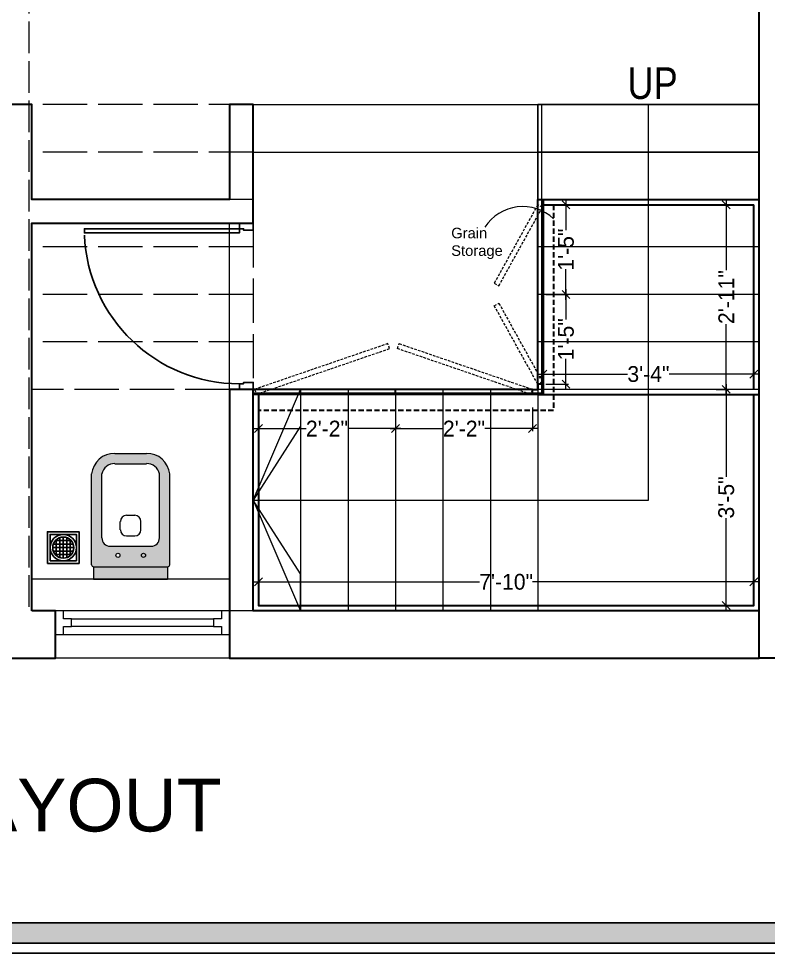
# Model space of a CAD drawing. Header units: millimetres. Extents: x 35877 to 3066687, y -650199 to -40525.
# Drawn here: x 147054 to 147196.2, y -180317.1 to -180139.9 of the extents above; entities that cross this region are included whole.
import ezdxf

# ---------------------------------------------------------------- set-up
doc = ezdxf.new("R2010")
doc.units = ezdxf.units.MM
doc.header["$MEASUREMENT"] = 0
doc.header["$PDMODE"] = 35
for name, pattern in [('00 . GROUND FLOOR$0$DASHED', [0.75, 0.5, -0.25]), ('ACAD_ISO02W100', [15, 12, -3]), ('DASHED', [0.75, 0.5, -0.25]), ('DASHEDX2', [1.5, 1, -0.5])]:
    doc.linetypes.add(name, pattern=pattern)
doc.layers.get('Defpoints').update_dxf_attribs({"color": 220})
for name, color, linetype in [('AR DOOR', 40, 'Continuous'), ('AR ELE-5', 134, 'Continuous'), ('GROUND FLOOR  ( Text )', 251, 'Continuous'), ('SANIT', 232, 'Continuous')]:
    doc.layers.add(name, color=color, linetype=linetype)
for name, color, linetype, lineweight in [('dim05', 1, 'Continuous', 13), ('ELEC.', 5, 'Continuous', 20), ('FURNITURE', 32, 'Continuous', 9), ('furniture dimensions', 1, 'DASHED', 0), ('GROUND FLOOR', 7, 'Continuous', 9), ('GROUND FLOOR  ( PLINE )', 251, 'Continuous', 30), ('GROUND FLOOR ( DW_RAIL )', 7, 'Continuous', 9), ('GROUND FLOOR ( STAIR )', 251, 'Continuous', 9), ('Labelling', 1, 'Continuous', 25), ('NAME PLATE', 7, 'Continuous', 25), ('wall', 7, 'Continuous', 30)]:
    doc.layers.add(name, color=color, linetype=linetype, lineweight=lineweight)
doc.styles.add('Arial', font='arial.ttf')
doc.styles.add('century g', font='GOTHIC.TTF')
doc.styles.add("Cn_BT_0'-0", font='swissc.ttf')
doc.styles.get("Standard").update_dxf_attribs({"font": 'arial.ttf', "height": 6})
doc.dimstyles.new('Archana', dxfattribs={"dimtxt": 2, "dimasz": 0.75, "dimexe": 0.5, "dimexo": 0.5, "dimgap": 0, "dimtad": 0, "dimzin": 0, "dimdsep": 46, "dimlunit": 4, "dimtxsty": 'century g', "dimblk": 'OBLIQUE', "dimcen": 0, "dimdle": 1, "dimclrd": 256, "dimclre": 256, "dimclrt": 256, "dimadec": 0, "dimazin": 0, "dimtfac": 1, "dimtofl": 0, "dimtmove": 1, "dimatfit": 3, "dimfxl": 1, "dimfxlon": 1, "dimtolj": 1, "dimtzin": 0, "dimlwd": -1, "dimlwe": -1, "dimarcsym": 0})

# ---------------------------------------------------------------- blocks, each defined once
blk = doc.blocks.new('LAYOUT FILE')
at = {"layer": 'NAME PLATE', "true_color": 0xd39e00}
h = blk.add_hatch(color=42, dxfattribs=at)
h.paths.add_polyline_path([(3346889.83, -513806.18), (3346889.83, -514260.7), (3347535.56, -514260.7), (3347535.56, -513806.18)])
h.paths.add_polyline_path([(3346894.36, -513810.71), (3347531.03, -513810.71), (3347531.03, -514256.17), (3346894.36, -514256.17)], flags=16)
at = {"layer": 'NAME PLATE', "color": 42, "true_color": 0xd39e00}
for points in [[(3346887.56, -513803.91), (3347537.83, -513803.91), (3347537.83, -514262.96), (3346887.56, -514262.96)], [(3346889.83, -513806.18), (3347535.56, -513806.18), (3347535.56, -514260.7), (3346889.83, -514260.7)], [(3346894.36, -513810.71), (3347531.03, -513810.71), (3347531.03, -514256.17), (3346894.36, -514256.17)]]:
    blk.add_lwpolyline(points, close=True, dxfattribs=at)
blk = doc.blocks.new('*U18')
for points in [[(0, 0), (0, 1120), (-30, 1120), (-30, 0)], [(40, 0), (0, 0), (0, -30), (-10, -30), (-10, -100), (40, -100)], [(-1160, 0), (-1120, 0), (-1120, -30), (-1110, -30), (-1110, -100), (-1160, -100)]]:
    blk.add_lwpolyline(points, close=True)
at = {"layer": 'AR ELE-5', "linetype": 'ByBlock', "ltscale": 15}
blk.add_arc((1.6, -0.7), 1121.6, 92.37301, 179.96526, dxfattribs=at)
blk = doc.blocks.new('A$C3EC62B37')
at = {"layer": 'FURNITURE', "lineweight": 30, "ltscale": 0.25, "true_color": 0xffffff}
h = blk.add_hatch(color=7, dxfattribs=at)
h.dxf.hatch_style = 1
h.paths.add_polyline_path([(-12.22, 0), (-12.22, 2.35), (-26.26, 2.35), (-26.26, 0)])
h.paths.add_polyline_path([(-26.26, 2.35), (-12.22, 2.35, 0.414214), (-11.83, 2.74), (-11.83, 19.96, 0.388639), (-16.24, 23.87), (-22.38, 23.87, 0.379499), (-26.65, 19.96), (-26.65, 2.74, 0.414214)])
h.paths.add_polyline_path([(-15.35, 6.26), (-23.13, 6.26, -0.414214), (-24.7, 7.83), (-24.7, 19.96, -0.349567), (-22.37, 21.91), (-16.24, 21.91, -0.364948), (-13.78, 19.96), (-13.78, 7.83, -0.414214)], flags=16)
h.paths.add_polyline_path([(-18.46, 8.22), (-20.02, 8.22, -0.414214), (-21.2, 9.39), (-21.2, 10.96, -0.414214), (-20.02, 12.13), (-18.46, 12.13, -0.414214), (-17.28, 10.96), (-17.28, 9.39, -0.414214)], flags=0)
h.paths.add_polyline_path([(-22.06, 4.53, -1), (-21.27, 4.53, -1)], flags=16)
at = {"layer": 'FURNITURE', "color": 0, "linetype": 'ByBlock', "lineweight": -2}
for p, q in [((-22.24, 23.87), (-16.24, 23.87)), ((-22.24, 21.91), (-16.24, 21.91)), ((-26.65, 2.74), (-26.65, 19.96)), ((-24.7, 7.83), (-24.7, 19.96)), ((-13.78, 7.83), (-13.78, 19.96)), ((-11.83, 2.74), (-11.83, 19.96)), ((-21.2, 9.39), (-21.2, 10.96)), ((-20.02, 12.13), (-18.46, 12.13)), ((-17.28, 9.39), (-17.28, 10.96)), ((-20.02, 8.22), (-18.46, 8.22)), ((-23.13, 6.26), (-15.35, 6.26)), ((-26.26, 2.35), (-12.22, 2.35)), ((-26.26, 2.35), (-26.26, 0)), ((-12.22, 2.35), (-12.22, 0)), ((-26.26, 0), (-12.22, 0)), ((-26.26, 0), (-12.22, 0))]:
    blk.add_line(p, q, dxfattribs=at)
for centre in [(-21.66, 4.53), (-16.81, 4.53)]:
    blk.add_circle(centre, 0.391, dxfattribs=at)
for centre, radius, start, end in [((-22.31, 19.5), 4.37, 89.0873, 174.0395), ((-16.17, 19.5), 4.37, 5.9605, 90.9127), ((-22.31, 19.48), 2.44, 88.437, 168.6348), ((-16.17, 19.48), 2.44, 11.3652, 91.563), ((-20.02, 10.96), 1.17, 90, 180), ((-18.46, 10.96), 1.17, 0, 90), ((-20.02, 9.39), 1.17, 180, 270), ((-18.46, 9.39), 1.17, 270, 0), ((-23.13, 7.83), 1.57, 180, 270), ((-15.35, 7.83), 1.57, 270, 0), ((-26.26, 2.74), 0.391, 180, 270), ((-12.22, 2.74), 0.391, 270, 0)]:
    blk.add_arc(centre, radius, start, end, dxfattribs=at)
blk = doc.blocks.new('NAHNYsquare')
at = {"color": 253}
for p, q in [((4.49, -1.65), (1.51, -1.65)), ((1.67, -4.48), (1.67, -1.49)), ((2.33, -4.87), (2.33, -1.1)), ((3, -0.99), (3, -4.99)), ((3.67, -4.87), (3.67, -1.1)), ((4.33, -4.48), (4.33, -1.49)), ((5, -2.99), (1, -2.99)), ((4.89, -2.32), (1.11, -2.32)), ((4.89, -3.65), (1.11, -3.65)), ((4.49, -4.32), (1.51, -4.32))]:
    blk.add_line(p, q, dxfattribs=at)
for points in [[(0, -5.99), (6, -5.99), (6, 0.01), (0, 0.01)], [(0.5, -5.49), (5.5, -5.49), (5.5, -0.49), (0.5, -0.49)]]:
    blk.add_lwpolyline(points, close=True)
for radius in [2.5, 2]:
    blk.add_circle((3, -2.99), radius)
blk = doc.blocks.new('_Oblique')
at = {"layer": 'wall', "color": 0, "lineweight": -2}
blk.add_line((-0.5, -0.5), (0.5, 0.5), dxfattribs=at)
blk = doc.blocks.new('*D898')
at = {"layer": 'Defpoints', "color": 0, "linetype": 'Continuous', "lineweight": 0, "transparency": 16777216}
for p in [(147125.49, -180210.2), (147151.49, -180210.2), (147125.49, -180217.64)]:
    blk.add_point(p, dxfattribs=at)
at = {"layer": 'furniture dimensions', "color": 5, "linetype": 'Continuous', "transparency": 16777216}
for p, q in [((147125.49, -180213.64), (147125.49, -180218.14)), ((147124.49, -180217.64), (147134.53, -180217.64)), ((147152.49, -180217.64), (147142.44, -180217.64))]:
    blk.add_line(p, q, dxfattribs=at)
at = {"layer": 'furniture dimensions', "color": 5, "linetype": 'ByBlock', "transparency": 16777216}
blk.add_line((147151.49, -180213.64), (147151.49, -180218.14), dxfattribs=at)
at = {"layer": 'furniture dimensions', "color": 5, "linetype": 'Continuous', "transparency": 16777216, "xscale": 1.5, "yscale": 1.5, "zscale": 1.5, "rotation": 180}
blk.add_blockref('_Oblique', (147125.49, -180217.64), dxfattribs=at)
at = {"layer": 'furniture dimensions', "color": 5, "linetype": 'Continuous', "transparency": 16777216, "xscale": 1.5, "yscale": 1.5, "zscale": 1.5}
blk.add_blockref('_Oblique', (147151.49, -180217.64), dxfattribs=at)
at = {"layer": 'furniture dimensions', "linetype": 'Continuous', "lineweight": 0, "transparency": 16777216, "insert": (147138.49, -180217.64), "char_height": 3, "attachment_point": 5, "style": 'century g'}
blk.add_mtext('\\A1;2\'-2"', dxfattribs=at)
blk = doc.blocks.new('*D899')
at = {"layer": 'Defpoints', "color": 0, "linetype": 'Continuous', "lineweight": 0, "transparency": 16777216}
for p in [(147125.49, -180210.2), (147099.49, -180211.2), (147099.49, -180217.64)]:
    blk.add_point(p, dxfattribs=at)
at = {"layer": 'furniture dimensions', "color": 5, "linetype": 'Continuous', "transparency": 16777216}
for p, q in [((147099.49, -180213.64), (147099.49, -180218.14)), ((147098.49, -180217.64), (147108.53, -180217.64)), ((147126.49, -180217.64), (147116.44, -180217.64))]:
    blk.add_line(p, q, dxfattribs=at)
at = {"layer": 'furniture dimensions', "color": 5, "linetype": 'ByBlock', "transparency": 16777216}
blk.add_line((147125.49, -180213.64), (147125.49, -180218.14), dxfattribs=at)
at = {"layer": 'furniture dimensions', "color": 5, "linetype": 'Continuous', "transparency": 16777216, "xscale": 1.5, "yscale": 1.5, "zscale": 1.5, "rotation": 180}
blk.add_blockref('_Oblique', (147099.49, -180217.64), dxfattribs=at)
at = {"layer": 'furniture dimensions', "color": 5, "linetype": 'Continuous', "transparency": 16777216, "xscale": 1.5, "yscale": 1.5, "zscale": 1.5}
blk.add_blockref('_Oblique', (147125.49, -180217.64), dxfattribs=at)
at = {"layer": 'furniture dimensions', "linetype": 'Continuous', "lineweight": 0, "transparency": 16777216, "insert": (147112.49, -180217.64), "char_height": 3, "attachment_point": 5, "style": 'century g'}
blk.add_mtext('\\A1;2\'-2"', dxfattribs=at)
blk = doc.blocks.new('*D900')
at = {"layer": 'Defpoints', "color": 0, "linetype": 'Continuous', "lineweight": 0, "transparency": 16777216}
for p in [(147153.49, -180192.2), (147157.84, -180192.2), (147153.49, -180209.2)]:
    blk.add_point(p, dxfattribs=at)
at = {"layer": 'furniture dimensions', "color": 5, "linetype": 'Continuous', "transparency": 16777216}
for p, q in [((147157.84, -180191.2), (147157.84, -180196.98)), ((147153.99, -180192.2), (147158.34, -180192.2)), ((147157.84, -180210.2), (147157.84, -180204.42))]:
    blk.add_line(p, q, dxfattribs=at)
at = {"layer": 'furniture dimensions', "color": 5, "linetype": 'ByBlock', "transparency": 16777216}
blk.add_line((147153.99, -180209.2), (147158.34, -180209.2), dxfattribs=at)
at = {"layer": 'furniture dimensions', "color": 5, "linetype": 'Continuous', "transparency": 16777216, "xscale": 1.5, "yscale": 1.5, "zscale": 1.5}
for p, rotation in [((147157.84, -180192.2), 90), ((147157.84, -180209.2), 270)]:
    blk.add_blockref('_Oblique', p, dxfattribs=dict(at, rotation=rotation))
at = {"layer": 'furniture dimensions', "linetype": 'Continuous', "lineweight": 0, "transparency": 16777216, "insert": (147157.84, -180200.7), "char_height": 3, "attachment_point": 5, "rotation": 90, "style": 'century g'}
blk.add_mtext('\\A1;1\'-5"', dxfattribs=at)
blk = doc.blocks.new('*D901')
at = {"layer": 'Defpoints', "color": 0, "linetype": 'Continuous', "lineweight": 0, "transparency": 16777216}
for p in [(147185.85, -180210.2), (147188.26, -180210.2), (147186.61, -180251.2)]:
    blk.add_point(p, dxfattribs=at)
at = {"layer": 'furniture dimensions', "color": 5, "linetype": 'Continuous', "transparency": 16777216}
for p, q in [((147188.26, -180209.2), (147188.26, -180226.76)), ((147186.35, -180210.2), (147188.76, -180210.2)), ((147188.26, -180252.2), (147188.26, -180234.65))]:
    blk.add_line(p, q, dxfattribs=at)
at = {"layer": 'furniture dimensions', "color": 5, "linetype": 'ByBlock', "transparency": 16777216}
blk.add_line((147187.11, -180251.2), (147188.76, -180251.2), dxfattribs=at)
at = {"layer": 'furniture dimensions', "color": 5, "linetype": 'Continuous', "transparency": 16777216, "xscale": 1.5, "yscale": 1.5, "zscale": 1.5}
for p, rotation in [((147188.26, -180210.2), 90), ((147188.26, -180251.2), 270)]:
    blk.add_blockref('_Oblique', p, dxfattribs=dict(at, rotation=rotation))
at = {"layer": 'furniture dimensions', "linetype": 'Continuous', "lineweight": 0, "transparency": 16777216, "insert": (147188.26, -180230.7), "char_height": 3, "attachment_point": 5, "rotation": 90, "style": 'century g'}
blk.add_mtext('\\A1;3\'-5"', dxfattribs=at)
blk = doc.blocks.new('*D902')
at = {"layer": 'Defpoints', "color": 0, "linetype": 'Continuous', "lineweight": 0, "transparency": 16777216}
for p in [(147099.49, -180246.71), (147099.49, -180248.4), (147193.49, -180248.4)]:
    blk.add_point(p, dxfattribs=at)
at = {"layer": 'furniture dimensions', "color": 5, "linetype": 'Continuous', "transparency": 16777216}
for p, q in [((147099.49, -180247.9), (147099.49, -180246.21)), ((147098.49, -180246.71), (147141.46, -180246.71)), ((147194.49, -180246.71), (147151.51, -180246.71))]:
    blk.add_line(p, q, dxfattribs=at)
at = {"layer": 'furniture dimensions', "color": 5, "linetype": 'ByBlock', "transparency": 16777216}
blk.add_line((147193.49, -180247.9), (147193.49, -180246.21), dxfattribs=at)
at = {"layer": 'furniture dimensions', "color": 5, "linetype": 'Continuous', "transparency": 16777216, "xscale": 1.5, "yscale": 1.5, "zscale": 1.5, "rotation": 180}
blk.add_blockref('_Oblique', (147099.49, -180246.71), dxfattribs=at)
at = {"layer": 'furniture dimensions', "color": 5, "linetype": 'Continuous', "transparency": 16777216, "xscale": 1.5, "yscale": 1.5, "zscale": 1.5}
blk.add_blockref('_Oblique', (147193.49, -180246.71), dxfattribs=at)
at = {"layer": 'furniture dimensions', "linetype": 'Continuous', "lineweight": 0, "transparency": 16777216, "insert": (147146.49, -180246.71), "char_height": 3, "attachment_point": 5, "style": 'century g'}
blk.add_mtext('\\A1;7\'-10"', dxfattribs=at)
blk = doc.blocks.new('*D903')
at = {"layer": 'Defpoints', "color": 0, "linetype": 'Continuous', "lineweight": 0, "transparency": 16777216}
for p in [(147188.26, -180175.2), (147188.26, -180175.2), (147188.26, -180210.2)]:
    blk.add_point(p, dxfattribs=at)
at = {"layer": 'furniture dimensions', "color": 5, "linetype": 'Continuous', "transparency": 16777216}
for p, q in [((147188.26, -180175.2), (147187.76, -180175.2)), ((147188.26, -180174.2), (147188.26, -180187.59)), ((147188.26, -180211.2), (147188.26, -180197.81))]:
    blk.add_line(p, q, dxfattribs=at)
at = {"layer": 'furniture dimensions', "color": 5, "linetype": 'ByBlock', "transparency": 16777216}
blk.add_line((147188.26, -180210.2), (147187.76, -180210.2), dxfattribs=at)
at = {"layer": 'furniture dimensions', "color": 5, "linetype": 'Continuous', "transparency": 16777216, "xscale": 1.5, "yscale": 1.5, "zscale": 1.5}
for p, rotation in [((147188.26, -180175.2), 90), ((147188.26, -180210.2), 270)]:
    blk.add_blockref('_Oblique', p, dxfattribs=dict(at, rotation=rotation))
at = {"layer": 'furniture dimensions', "linetype": 'Continuous', "lineweight": 0, "transparency": 16777216, "insert": (147188.26, -180192.7), "char_height": 3, "attachment_point": 5, "rotation": 90, "style": 'century g'}
blk.add_mtext('\\A1;2\'-11"', dxfattribs=at)
blk = doc.blocks.new('*D904')
at = {"layer": 'Defpoints', "color": 0, "linetype": 'Continuous', "lineweight": 0, "transparency": 16777216}
for p in [(147153.49, -180207.31), (147153.49, -180207.41), (147193.49, -180208.15)]:
    blk.add_point(p, dxfattribs=at)
at = {"layer": 'furniture dimensions', "color": 5, "linetype": 'Continuous', "transparency": 16777216}
for p, q in [((147152.49, -180207.31), (147169.54, -180207.31)), ((147153.49, -180207.31), (147153.49, -180206.81)), ((147194.49, -180207.31), (147177.43, -180207.31))]:
    blk.add_line(p, q, dxfattribs=at)
at = {"layer": 'furniture dimensions', "color": 5, "linetype": 'ByBlock', "transparency": 16777216}
blk.add_line((147193.49, -180207.65), (147193.49, -180206.81), dxfattribs=at)
at = {"layer": 'furniture dimensions', "color": 5, "linetype": 'Continuous', "transparency": 16777216, "xscale": 1.5, "yscale": 1.5, "zscale": 1.5, "rotation": 180}
blk.add_blockref('_Oblique', (147153.49, -180207.31), dxfattribs=at)
at = {"layer": 'furniture dimensions', "color": 5, "linetype": 'Continuous', "transparency": 16777216, "xscale": 1.5, "yscale": 1.5, "zscale": 1.5}
blk.add_blockref('_Oblique', (147193.49, -180207.31), dxfattribs=at)
at = {"layer": 'furniture dimensions', "linetype": 'Continuous', "lineweight": 0, "transparency": 16777216, "insert": (147173.49, -180207.31), "char_height": 3, "attachment_point": 5, "style": 'century g'}
blk.add_mtext('\\A1;3\'-4"', dxfattribs=at)
blk = doc.blocks.new('*D905')
at = {"layer": 'Defpoints', "color": 0, "linetype": 'Continuous', "lineweight": 0, "transparency": 16777216}
for p in [(147153.49, -180175.2), (147153.49, -180192.2), (147157.84, -180192.2)]:
    blk.add_point(p, dxfattribs=at)
at = {"layer": 'furniture dimensions', "color": 5, "linetype": 'ByBlock', "transparency": 16777216}
blk.add_line((147153.99, -180175.2), (147158.34, -180175.2), dxfattribs=at)
at = {"layer": 'furniture dimensions', "color": 5, "linetype": 'Continuous', "transparency": 16777216}
for p, q in [((147157.84, -180174.2), (147157.84, -180179.98)), ((147157.84, -180193.2), (147157.84, -180187.42)), ((147153.99, -180192.2), (147158.34, -180192.2))]:
    blk.add_line(p, q, dxfattribs=at)
at = {"layer": 'furniture dimensions', "color": 5, "linetype": 'Continuous', "transparency": 16777216, "xscale": 1.5, "yscale": 1.5, "zscale": 1.5}
for p, rotation in [((147157.84, -180175.2), 90), ((147157.84, -180192.2), 270)]:
    blk.add_blockref('_Oblique', p, dxfattribs=dict(at, rotation=rotation))
at = {"layer": 'furniture dimensions', "linetype": 'Continuous', "lineweight": 0, "transparency": 16777216, "insert": (147157.84, -180183.7), "char_height": 3, "attachment_point": 5, "rotation": 90, "style": 'century g'}
blk.add_mtext('\\A1;1\'-5"', dxfattribs=at)

msp = doc.modelspace()

# ---------------------------------------------------------------- linework, layer by layer
at = {"layer": 'ELEC.', "transparency": 33554687}
msp.add_arc((147149.6328, -180184.141, 0.3521), 8.5906, 47.022245, 146.63694, dxfattribs=at)
at = {"layer": 'FURNITURE', "lineweight": 30, "ltscale": 0.4, "transparency": 33554687}
for p, q in [((147152.4891, -180174.2015, 0.3521), (147153.4891, -180174.2015, 0.3521)), ((147152.4891, -180210.2015, 0.3521), (147152.4891, -180174.2015, 0.3521)), ((147153.4891, -180174.2015, 0.3521), (147153.4891, -180210.2015, 0.3521)), ((147153.4891, -180174.2015, 0.3521), (147194.4891, -180174.2015, 0.3521)), ((147153.4891, -180175.2015, 0.3521), (147193.4891, -180175.2015, 0.3521)), ((147151.4891, -180210.2015, 0.3521), (147098.4891, -180210.2015, 0.3521)), ((147125.4891, -180211.2015, 0.3521), (147125.4891, -180210.2015, 0.3521)), ((147152.4891, -180211.2015, 0.3521), (147098.4891, -180211.2015, 0.3521)), ((147153.4891, -180211.2015, 0.3521), (147194.4891, -180211.2015, 0.3521))]:
    msp.add_line(p, q, dxfattribs=at)
at = {"layer": 'FURNITURE', "color": 3, "linetype": 'DASHEDX2', "lineweight": 30, "transparency": 33554687}
for p, q in [((147155.4891, -180175.2015, 0.3521), (147155.4891, -180214.2015, 0.3521)), ((147155.4891, -180214.2015, 0.3521), (147099.4891, -180214.2015, 0.3521))]:
    msp.add_line(p, q, dxfattribs=at)
at = {"layer": 'FURNITURE', "lineweight": 30, "ltscale": 0.4, "transparency": 33554687, "elevation": 0.3521}
for points in [[(147193.4891, -180210.2015), (147193.4891, -180175.2015)], [(147152.4891, -180211.2015), (147153.4891, -180211.2015), (147153.4891, -180209.2015), (147152.4891, -180209.2015), (147152.4891, -180210.2015)], [(147153.4891, -180210.2015), (147153.4891, -180211.2015), (147151.4891, -180211.2015), (147151.4891, -180210.2015), (147152.4891, -180210.2015)], [(147099.4891, -180211.2015), (147099.4891, -180251.2015), (147193.4891, -180251.2015), (147193.4891, -180211.2015)]]:
    msp.add_lwpolyline(points, dxfattribs=at)
at = {"layer": 'GROUND FLOOR', "transparency": 33554687}
for p, q in [((147194.4891, -180106.7015, 0.3521), (147194.4891, -180261.2015, 0.3521)), ((147093.9891, -180174.2015, 0.3521), (147093.9891, -180156.2015, 0.3521)), ((147098.4891, -180178.7015, 0.3521), (147098.4891, -180156.2015, 0.3521)), ((147093.9891, -180261.2015, 0.3521), (147093.9891, -180178.7015, 0.3521)), ((147098.4891, -180252.2015, 0.3521), (147098.4891, -180210.2015, 0.3521)), ((147194.4891, -180252.2015, 0.3521), (147060.9891, -180252.2015, 0.3521)), ((147293.4891, -180261.2015, 0.3521), (146892.9891, -180261.2015, 0.3521))]:
    msp.add_line(p, q, dxfattribs=at)
at = {"layer": 'GROUND FLOOR', "color": 5, "transparency": 33554687}
msp.add_line((147098.4891, -180178.7015, 0.3521), (147056.4891, -180178.7015, 0.3521), dxfattribs=at)
at = {"layer": 'GROUND FLOOR', "transparency": 33554687, "elevation": 0.3521}
msp.add_lwpolyline([(147152.4891, -180156.2015), (147152.4891, -180210.2015), (147098.4891, -180210.2015)], dxfattribs=at)
msp.add_lwpolyline([(147152.4891, -180156.2015), (147152.4891, -180210.2015), (147098.4891, -180210.2015)], dxfattribs=at)
at = {"layer": 'GROUND FLOOR  ( PLINE )', "lineweight": 0, "transparency": 33554687}
msp.add_line((147093.9891, -180246.2015, 0.3521), (147056.4891, -180246.2015, 0.3521), dxfattribs=at)
at = {"layer": 'GROUND FLOOR  ( PLINE )', "transparency": 33554687, "elevation": 0.3521}
for points in [[(147198.9891, -180238.7015), (147227.484, -180238.7015), (147227.484, -180243.2015), (147198.9891, -180243.2015), (147198.9891, -180261.2015), (147194.4891, -180261.2015), (147194.4891, -180106.7015), (147222.9891, -180106.7015), (147222.9891, -180111.2015), (147209.4891, -180111.2015)], [(147056.4891, -180252.2015), (147056.4891, -180178.7015), (147098.4891, -180178.7015), (147098.4891, -180156.2015), (147093.9891, -180156.2015), (147093.9891, -180174.2015), (147056.4891, -180174.2015), (147056.4891, -180156.2015), (147051.9891, -180156.2015), (147051.9891, -180252.2015), (147024.9891, -180252.2015), (147024.9891, -180261.2015), (147056.4891, -180261.2015)], [(147056.4891, -180261.2015), (147056.4891, -180261.2015), (147060.9891, -180261.2015), (147060.9891, -180252.2015), (147056.4891, -180252.2015)]]:
    msp.add_lwpolyline(points, dxfattribs=at)
msp.add_lwpolyline([(147194.4891, -180252.2015), (147098.4891, -180252.2015), (147098.4891, -180210.2015), (147093.9891, -180210.2015), (147093.9891, -180261.2015), (147194.4891, -180261.2015)], close=True, dxfattribs=at)
at = {"layer": 'GROUND FLOOR ( DW_RAIL )', "transparency": 33554687, "elevation": 0.3521}
msp.add_lwpolyline([(147093.9891, -180252.2015), (147092.4891, -180252.2015), (147092.4891, -180253.7015), (147090.9891, -180253.7015), (147090.9891, -180255.2015), (147063.9891, -180255.2015), (147063.9891, -180253.7015), (147062.4891, -180253.7015), (147062.4891, -180252.2015), (147060.9891, -180252.2015), (147060.9891, -180256.7015), (147062.4891, -180256.7015), (147062.4891, -180255.2015), (147063.9891, -180255.2015), (147063.9891, -180253.7015), (147090.9891, -180253.7015), (147090.9891, -180255.2015), (147092.4891, -180255.2015), (147092.4891, -180256.7015), (147093.9891, -180256.7015), (147093.9891, -180252.2015), (147060.9891, -180252.2015), (147060.9891, -180256.7015), (147093.9891, -180256.7015)], close=True, dxfattribs=at)
at = {"layer": 'GROUND FLOOR ( STAIR )', "color": 5, "linetype": 'ACAD_ISO02W100', "ltscale": 0.7, "transparency": 33554687}
for p, q in [((147098.4891, -180156.2015, 0.3521), (147056.4891, -180156.2015, 0.3521)), ((147098.4891, -180165.2015, 0.3521), (147056.4891, -180165.2015, 0.3521)), ((147098.4891, -180174.2015, 0.3521), (147056.4891, -180174.2015, 0.3521)), ((147098.4891, -180178.7015, 0.3521), (147098.4891, -180210.2015, 0.3521)), ((147098.4891, -180183.2015, 0.3521), (147056.4891, -180183.2015, 0.3521)), ((147098.4891, -180192.2015, 0.3521), (147056.4891, -180192.2015, 0.3521)), ((147098.4891, -180201.2015, 0.3521), (147056.4891, -180201.2015, 0.3521)), ((147093.9891, -180210.2015, 0.3521), (147056.4891, -180210.2015, 0.3521))]:
    msp.add_line(p, q, dxfattribs=at)
at = {"layer": 'GROUND FLOOR ( STAIR )', "transparency": 33554687}
for p, q in [((147194.4891, -180156.2015, 0.3521), (147152.4891, -180156.2015, 0.3521)), ((147152.4891, -180156.2015, 0.3521), (147152.4891, -180252.2015, 0.3521)), ((147194.4891, -180165.2015, 0.3521), (147152.4891, -180165.2015, 0.3521)), ((147194.4891, -180174.2015, 0.3521), (147152.4891, -180174.2015, 0.3521)), ((147194.4891, -180183.2015, 0.3521), (147152.4891, -180183.2015, 0.3521)), ((147194.4891, -180192.2015, 0.3521), (147152.4891, -180192.2015, 0.3521)), ((147194.4891, -180201.2015, 0.3521), (147152.4891, -180201.2015, 0.3521)), ((147194.4891, -180210.2015, 0.3521), (147098.4891, -180210.2015, 0.3521)), ((147107.4891, -180210.2015, 0.3521), (147107.4891, -180252.2015, 0.3521)), ((147116.4891, -180210.2015, 0.3521), (147116.4891, -180252.2015, 0.3521)), ((147125.4891, -180210.2015, 0.3521), (147125.4891, -180252.2015, 0.3521)), ((147134.4891, -180210.2015, 0.3521), (147134.4891, -180252.2015, 0.3521)), ((147143.4891, -180210.2015, 0.3521), (147143.4891, -180252.2015, 0.3521))]:
    msp.add_line(p, q, dxfattribs=at)
at = {"layer": 'GROUND FLOOR ( STAIR )', "color": 9, "linetype": 'DASHEDX2', "true_color": 0xc7c8ca, "transparency": 33554687}
for p, q in [((147152.4891, -180156.2015, 0.3521), (147152.4891, -180252.2015, 0.3521)), ((147194.4891, -180174.2015, 0.3521), (147152.4891, -180174.2015, 0.3521)), ((147194.4891, -180210.2015, 0.3521), (147098.4891, -180210.2015, 0.3521))]:
    msp.add_line(p, q, dxfattribs=at)
at = {"layer": 'GROUND FLOOR ( STAIR )', "transparency": 33554687, "elevation": 0.3521}
msp.add_lwpolyline([(147098.4891, -180231.2015), (147107.4891, -180210.2015), (147107.4891, -180217.2015), (147098.4891, -180231.2015), (147107.4891, -180252.2015), (147107.4891, -180245.2015), (147098.4891, -180231.2015), (147173.4891, -180231.2015), (147173.4891, -180156.2015)], dxfattribs=at)
msp.add_lwpolyline([(147098.4891, -180210.2015), (147152.4891, -180210.2015), (147152.4891, -180156.2015), (147153.1891, -180156.2015), (147153.1891, -180210.9015), (147098.4891, -180210.9015)], close=True, dxfattribs=at)
at = {"layer": 'GROUND FLOOR ( STAIR )', "color": 27, "linetype": '00 . GROUND FLOOR$0$DASHED', "lineweight": 5, "true_color": 0x7d5120, "transparency": 33554687, "elevation": 0.3521}
for points in [[(147153.3632, -180175.6873), (147152.4891, -180175.2015), (147144.2307, -180190.0608), (147145.1048, -180190.5466)], [(147153.3632, -180208.7157), (147152.4891, -180209.2015), (147144.2307, -180194.3422), (147145.1048, -180193.8564)], [(147099.0633, -180211.1475), (147124.3685, -180202.475), (147124.0443, -180201.529), (147098.7391, -180210.2015)], [(147151.1649, -180211.1475), (147125.8597, -180202.475), (147126.1839, -180201.529), (147151.4891, -180210.2015)]]:
    msp.add_lwpolyline(points, close=True, dxfattribs=at)
at = {"layer": 'Labelling', "color": 251, "linetype": 'ACAD_ISO02W100', "lineweight": 0, "ltscale": 0.5, "true_color": 0x636466, "transparency": 33554687}
msp.add_line((147055.9891, -180251.4508, 0.3521), (147055.9891, -179977.7015, 0.3521), dxfattribs=at)
at = {"layer": 'Labelling', "color": 251, "linetype": 'ACAD_ISO02W100', "lineweight": 0, "ltscale": 10, "true_color": 0x636466, "transparency": 33554687}
for p, q in [((147098.4891, -180156.2015, 0.3521), (147194.4891, -180156.2015, 0.3521)), ((147098.4891, -180165.2015, 0.3521), (147194.4891, -180165.2015, 0.3521))]:
    msp.add_line(p, q, dxfattribs=at)

# ---------------------------------------------------------------- block references
at = {"layer": 'AR DOOR', "linetype": 'ByBlock', "lineweight": -2, "transparency": 33554687, "extrusion": (0, 0, -1), "xscale": -0.02624999999989069, "yscale": 0.02624999999989069, "zscale": -0.02624999999989069, "rotation": 270}
msp.add_blockref('*U18', (-147095.8641, -180179.7515, -0.3521), dxfattribs=at)
at = {"layer": 'FURNITURE', "transparency": 33554687}
msp.add_blockref('A$C3EC62B37', (147094.478, -180246.2015, 0.3521), dxfattribs=at)
at = {"layer": 'NAME PLATE', "lineweight": 0, "transparency": 33554687, "xscale": 0.8482412182574397, "yscale": 0.8482412182574397, "zscale": 0.8482412182574397}
msp.add_blockref('LAYOUT FILE', (-2692108.1929, 255901.8981, 0.4631), dxfattribs=at)
at = {"layer": 'SANIT', "linetype": 'ByBlock', "transparency": 33554687}
msp.add_blockref('NAHNYsquare', (147059.4522, -180237.2219, 0.3521), dxfattribs=at)

# ---------------------------------------------------------------- texts
at = {"layer": 'dim05', "color": 1, "lineweight": 0, "transparency": 33554687, "insert": (147136.0643, -180179.5528, 0.3521), "char_height": 2, "width": 14.682128, "attachment_point": 1}
msp.add_mtext('Grain Storage', dxfattribs=at)
at = {"layer": 'GROUND FLOOR  ( Text )', "transparency": 33554687, "insert": (147174.2774, -180152.1759, 0.3521), "char_height": 6, "attachment_point": 5, "style": "Cn_BT_0'-0"}
msp.add_mtext('UP', dxfattribs=at)
at = {"layer": 'NAME PLATE', "transparency": 33554687, "insert": (147022.2877, -180289.1139, 0.378), "char_height": 10, "width": 172.437556, "attachment_point": 5, "style": 'Arial'}
msp.add_mtext('{\\C1;FURNITURE LAYOUT}', dxfattribs=at)

# ---------------------------------------------------------------- dimensions: what is measured, and where the dimension line sits
at = {"layer": 'furniture dimensions', "color": 5, "linetype": 'Continuous', "lineweight": 0, "transparency": 33554687}
for base, p1, p2, angle, picture, middle in [((147157.8433, -180192.2015, 0.3521), (147153.4891, -180175.2015, 0.3521), (147153.4891, -180192.2015, 0.3521), 90, '*D905', (147157.8433, -180183.7015, 0.3521)), ((147188.26, -180175.2015, 0.3521), (147188.26, -180210.2015, 0.3521), (147188.26, -180175.2015, 0.3521), 270, '*D903', (147188.26, -180192.7015, 0.3521)), ((147157.8433, -180192.2015, 0.3521), (147153.4891, -180209.2015, 0.3521), (147153.4891, -180192.2015, 0.3521), 270, '*D900', (147157.8433, -180200.7015, 0.3521)), ((147153.4891, -180207.3119, 0.3521), (147193.4891, -180208.1517, 0.3521), (147153.4891, -180207.4113, 0.3521), 180, '*D904', (147173.4891, -180207.3119, 0.3521)), ((147188.26, -180210.2015, 0.3521), (147186.615, -180251.2015, 0.3521), (147185.8455, -180210.2015, 0.3521), 270, '*D901', (147188.26, -180230.7015, 0.3521)), ((147099.4891, -180217.6429, 0.3521), (147125.4891, -180210.2015, 0.3521), (147099.4891, -180211.2015, 0.3521), 180, '*D899', (147112.4891, -180217.6429, 0.3521)), ((147125.4891, -180217.6429, 0.3521), (147151.4891, -180210.2015, 0.3521), (147125.4891, -180210.2015, 0.3521), 180, '*D898', (147138.4891, -180217.6429, 0.3521)), ((147099.4891, -180246.7062, 0.3521), (147193.4891, -180248.4016, 0.3521), (147099.4891, -180248.4016, 0.3521), 180, '*D902', (147146.4891, -180246.7062, 0.3521))]:
    dim = msp.add_linear_dim(base=base, p1=p1, p2=p2, angle=angle, dimstyle='Archana', override={"dimtxt": 3, "dimasz": 1.5, "dimdec": 0, "dimclrd": 5, "dimclre": 5, "dimfxl": 4}, dxfattribs=at)
    dim.commit()
    dim.dimension.update_dxf_attribs({"geometry": picture, "text_midpoint": middle})

doc.saveas('drawing.dxf')
